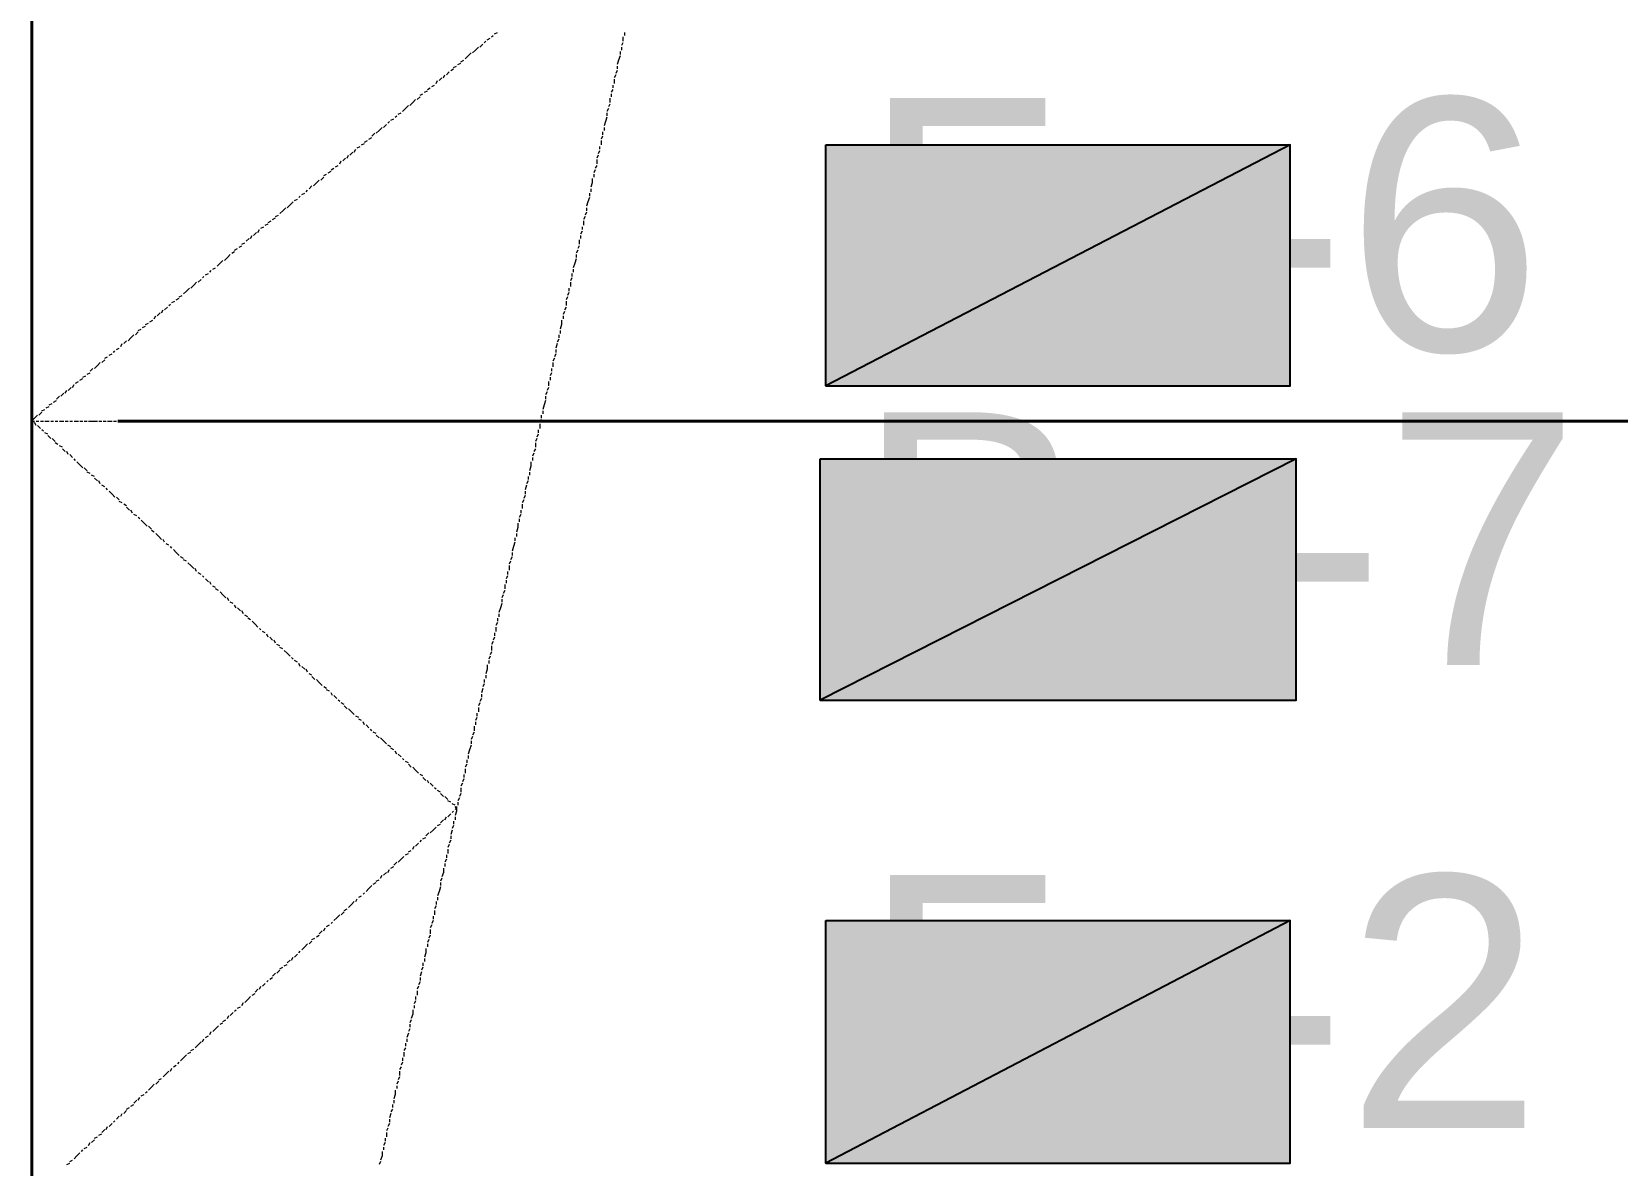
# Model space of a CAD drawing. Extents: x 0 to 604, y 0 to 420.
# Drawn here: x 79.82 to 102.81, y 320.69 to 337.11 of the extents above; entities that cross this region are included whole.
import ezdxf

# ---------------------------------------------------------------- set-up
doc = ezdxf.new("R2010")
doc.units = 0
doc.styles.add('TEYPDFCAD_TEXT', font='arial.ttf')

msp = doc.modelspace()

# ---------------------------------------------------------------- hatches: boundary and pattern name
at = {"true_color": 0xffffff}
h = msp.add_hatch(color=0, dxfattribs=at)
h.paths.add_polyline_path([(91.334, 335.471), (98.065, 335.471), (91.334, 331.978)])
h.paths.add_polyline_path([(98.065, 335.471), (91.334, 331.978), (98.065, 331.978)])
h = msp.add_hatch(color=0, dxfattribs=at)
h.paths.add_polyline_path([(91.249, 330.92), (98.15, 330.92), (91.249, 327.427)])
h.paths.add_polyline_path([(98.15, 330.92), (91.249, 327.427), (98.15, 327.427)])
h = msp.add_hatch(color=0, dxfattribs=at)
h.paths.add_polyline_path([(91.334, 324.231), (98.065, 324.231), (91.334, 320.717)])
h.paths.add_polyline_path([(98.065, 324.231), (91.334, 320.717), (98.065, 320.717)])

# ---------------------------------------------------------------- linework, layer by layer
at = {"color": 7, "lineweight": 40}
for p, q in [((79.819, 397.743), (79.819, 310.219)), ((108.564, 331.47), (81.068, 331.47))]:
    msp.add_line(p, q, dxfattribs=at)
at = {"color": 7, "lineweight": 5}
for p, q in [((79.819, 337.122), (79.819, 337.079)), ((79.819, 337.058), (79.819, 336.995)), ((86.423, 336.995), (86.466, 337.016)), ((86.487, 337.037), (86.508, 337.058)), ((86.529, 337.079), (86.572, 337.1)), ((88.392, 337.037), (88.392, 336.973)), ((88.413, 337.1), (88.413, 337.058)), ((79.819, 336.973), (79.819, 336.931)), ((79.819, 336.91), (79.819, 336.867)), ((79.819, 336.846), (79.819, 336.804)), ((79.819, 336.783), (79.819, 336.719)), ((86.148, 336.762), (86.191, 336.804)), ((86.212, 336.804), (86.254, 336.846)), ((86.254, 336.846), (86.296, 336.889)), ((86.318, 336.889), (86.36, 336.931)), ((86.381, 336.952), (86.402, 336.973)), ((88.35, 336.825), (88.35, 336.783)), ((88.392, 336.952), (88.371, 336.91)), ((88.371, 336.889), (88.371, 336.846)), ((79.819, 336.698), (79.819, 336.656)), ((79.819, 336.635), (79.819, 336.592)), ((79.819, 336.571), (79.819, 336.508)), ((85.894, 336.55), (85.937, 336.571)), ((85.937, 336.592), (85.979, 336.613)), ((86, 336.635), (86.042, 336.656)), ((86.042, 336.677), (86.085, 336.698)), ((86.106, 336.719), (86.148, 336.762)), ((88.328, 336.698), (88.307, 336.635)), ((88.307, 336.613), (88.307, 336.571)), ((88.35, 336.762), (88.328, 336.698)), ((79.819, 336.486), (79.819, 336.444)), ((79.819, 336.423), (79.819, 336.381)), ((79.819, 336.36), (79.819, 336.296)), ((85.619, 336.317), (85.661, 336.338)), ((85.683, 336.36), (85.704, 336.402)), ((85.725, 336.402), (85.767, 336.444)), ((85.788, 336.444), (85.81, 336.486)), ((85.831, 336.486), (85.873, 336.529)), ((88.244, 336.338), (88.244, 336.296)), ((88.286, 336.486), (88.265, 336.444)), ((88.265, 336.423), (88.265, 336.36)), ((88.307, 336.55), (88.286, 336.508)), ((79.819, 336.275), (79.819, 336.233)), ((79.819, 336.211), (79.819, 336.169)), ((79.819, 336.148), (79.819, 336.084)), ((85.344, 336.084), (85.386, 336.127)), ((85.407, 336.127), (85.45, 336.169)), ((85.45, 336.19), (85.492, 336.211)), ((85.513, 336.233), (85.556, 336.254)), ((85.556, 336.275), (85.598, 336.296)), ((88.201, 336.148), (88.201, 336.084)), ((88.244, 336.275), (88.223, 336.233)), ((88.223, 336.211), (88.223, 336.169)), ((79.819, 336.063), (79.819, 336.021)), ((79.819, 336), (79.819, 335.957)), ((79.819, 335.936), (79.819, 335.894)), ((79.819, 335.873), (79.819, 335.809)), ((85.09, 335.873), (85.111, 335.894)), ((85.132, 335.915), (85.175, 335.936)), ((85.196, 335.957), (85.238, 336)), ((85.238, 336), (85.28, 336.042)), ((85.302, 336.042), (85.344, 336.084)), ((88.159, 335.873), (88.138, 335.809)), ((88.18, 336), (88.159, 335.957)), ((88.159, 335.936), (88.159, 335.894)), ((88.201, 336.063), (88.18, 336.021)), ((79.819, 335.788), (79.819, 335.746)), ((79.819, 335.724), (79.819, 335.682)), ((79.819, 335.661), (79.819, 335.598)), ((84.751, 335.598), (84.794, 335.64)), ((84.815, 335.64), (84.857, 335.682)), ((84.857, 335.682), (84.899, 335.724)), ((84.921, 335.724), (84.963, 335.767)), ((84.984, 335.788), (85.005, 335.809)), ((85.026, 335.83), (85.069, 335.851)), ((88.096, 335.661), (88.096, 335.619)), ((88.138, 335.809), (88.117, 335.746)), ((88.117, 335.724), (88.117, 335.682)), ((79.819, 335.576), (79.819, 335.534)), ((79.819, 335.513), (79.819, 335.471)), ((79.819, 335.449), (79.819, 335.386)), ((84.497, 335.365), (84.518, 335.407)), ((84.54, 335.428), (84.582, 335.449)), ((84.603, 335.471), (84.645, 335.492)), ((84.645, 335.513), (84.688, 335.534)), ((84.709, 335.555), (84.751, 335.576)), ((88.053, 335.449), (88.053, 335.407)), ((88.096, 335.598), (88.074, 335.555)), ((88.074, 335.534), (88.074, 335.471)), ((79.819, 335.365), (79.819, 335.322)), ((79.819, 335.301), (79.819, 335.259)), ((79.819, 335.238), (79.819, 335.174)), ((84.222, 335.153), (84.264, 335.174)), ((84.286, 335.195), (84.307, 335.238)), ((84.328, 335.238), (84.37, 335.28)), ((84.391, 335.28), (84.413, 335.322)), ((84.434, 335.322), (84.476, 335.365)), ((88.011, 335.174), (87.99, 335.132)), ((88.032, 335.322), (88.011, 335.28)), ((88.011, 335.259), (88.011, 335.195)), ((88.053, 335.386), (88.032, 335.343)), ((79.819, 335.153), (79.819, 335.111)), ((79.819, 335.089), (79.819, 335.047)), ((79.819, 335.026), (79.819, 334.984)), ((79.819, 334.962), (79.819, 334.899)), ((83.947, 334.92), (83.989, 334.962)), ((84.01, 334.962), (84.053, 335.005)), ((84.053, 335.026), (84.095, 335.047)), ((84.116, 335.068), (84.159, 335.089)), ((84.159, 335.111), (84.201, 335.132)), ((87.947, 334.984), (87.947, 334.92)), ((87.99, 335.111), (87.969, 335.068)), ((87.969, 335.047), (87.969, 335.005)), ((79.819, 334.878), (79.819, 334.836)), ((79.819, 334.814), (79.819, 334.772)), ((79.819, 334.751), (79.819, 334.687)), ((83.693, 334.709), (83.714, 334.73)), ((83.735, 334.751), (83.778, 334.772)), ((83.799, 334.793), (83.82, 334.814)), ((83.841, 334.836), (83.883, 334.878)), ((83.905, 334.878), (83.947, 334.92)), ((87.905, 334.772), (87.905, 334.73)), ((87.947, 334.92), (87.926, 334.857)), ((87.926, 334.836), (87.926, 334.793)), ((79.819, 334.666), (79.819, 334.624)), ((79.819, 334.603), (79.819, 334.56)), ((79.819, 334.539), (79.819, 334.476)), ((83.418, 334.476), (83.46, 334.518)), ((83.46, 334.518), (83.502, 334.56)), ((83.524, 334.56), (83.566, 334.603)), ((83.566, 334.603), (83.608, 334.645)), ((83.629, 334.666), (83.672, 334.687)), ((87.863, 334.497), (87.842, 334.454)), ((87.884, 334.645), (87.863, 334.581)), ((87.863, 334.56), (87.863, 334.518)), ((87.905, 334.709), (87.884, 334.645)), ((79.819, 334.454), (79.819, 334.412)), ((79.819, 334.391), (79.819, 334.349)), ((79.819, 334.327), (79.819, 334.264)), ((83.143, 334.264), (83.185, 334.285)), ((83.206, 334.306), (83.248, 334.327)), ((83.248, 334.349), (83.291, 334.37)), ((83.312, 334.391), (83.354, 334.412)), ((83.354, 334.433), (83.397, 334.454)), ((87.799, 334.285), (87.799, 334.243)), ((87.842, 334.433), (87.82, 334.391)), ((87.82, 334.37), (87.82, 334.306)), ((79.819, 334.243), (79.819, 334.2)), ((79.819, 334.179), (79.819, 334.137)), ((79.819, 334.116), (79.819, 334.074)), ((79.819, 334.052), (79.819, 333.989)), ((82.867, 334.031), (82.91, 334.052)), ((82.931, 334.074), (82.973, 334.116)), ((82.994, 334.116), (83.016, 334.158)), ((83.037, 334.158), (83.079, 334.2)), ((83.1, 334.2), (83.121, 334.243)), ((87.757, 334.095), (87.757, 334.031)), ((87.799, 334.222), (87.778, 334.179)), ((87.778, 334.158), (87.778, 334.116)), ((79.819, 333.968), (79.819, 333.925)), ((79.819, 333.904), (79.819, 333.862)), ((79.819, 333.841), (79.819, 333.777)), ((82.55, 333.756), (82.592, 333.798)), ((82.613, 333.798), (82.656, 333.841)), ((82.656, 333.841), (82.698, 333.883)), ((82.719, 333.904), (82.762, 333.925)), ((82.762, 333.947), (82.804, 333.968)), ((82.825, 333.989), (82.867, 334.01)), ((87.715, 333.819), (87.693, 333.756)), ((87.736, 333.947), (87.715, 333.904)), ((87.715, 333.883), (87.715, 333.841)), ((87.757, 334.01), (87.736, 333.968)), ((79.819, 333.756), (79.819, 333.714)), ((79.819, 333.692), (79.819, 333.65)), ((79.819, 333.629), (79.819, 333.565)), ((82.296, 333.544), (82.317, 333.565)), ((82.338, 333.587), (82.381, 333.608)), ((82.402, 333.629), (82.423, 333.65)), ((82.444, 333.671), (82.486, 333.692)), ((82.508, 333.714), (82.55, 333.756)), ((87.651, 333.608), (87.651, 333.565)), ((87.693, 333.756), (87.672, 333.692)), ((87.672, 333.671), (87.672, 333.629)), ((79.819, 333.544), (79.819, 333.502)), ((79.819, 333.481), (79.819, 333.438)), ((79.819, 333.417), (79.819, 333.354)), ((82.021, 333.312), (82.063, 333.354)), ((82.063, 333.354), (82.105, 333.396)), ((82.127, 333.396), (82.169, 333.438)), ((82.169, 333.438), (82.211, 333.481)), ((82.232, 333.481), (82.275, 333.523)), ((87.609, 333.396), (87.609, 333.354)), ((87.651, 333.544), (87.63, 333.502)), ((87.63, 333.481), (87.63, 333.417)), ((79.819, 333.333), (79.819, 333.29)), ((79.819, 333.269), (79.819, 333.227)), ((79.819, 333.206), (79.819, 333.163)), ((79.819, 333.142), (79.819, 333.079)), ((81.746, 333.079), (81.788, 333.121)), ((81.809, 333.142), (81.83, 333.163)), ((81.851, 333.185), (81.894, 333.206)), ((81.915, 333.227), (81.957, 333.248)), ((81.957, 333.269), (82, 333.29)), ((87.566, 333.121), (87.545, 333.079)), ((87.588, 333.269), (87.566, 333.227)), ((87.566, 333.206), (87.566, 333.142)), ((87.609, 333.333), (87.588, 333.29)), ((79.819, 333.057), (79.819, 333.015)), ((79.819, 332.994), (79.819, 332.952)), ((79.819, 332.93), (79.819, 332.867)), ((81.47, 332.867), (81.513, 332.888)), ((81.534, 332.909), (81.576, 332.93)), ((81.597, 332.952), (81.619, 332.994)), ((81.64, 332.994), (81.682, 333.036)), ((81.703, 333.036), (81.724, 333.079)), ((87.503, 332.93), (87.503, 332.867)), ((87.545, 333.057), (87.524, 333.015)), ((87.524, 332.994), (87.524, 332.952)), ((79.819, 332.846), (79.819, 332.803)), ((79.819, 332.782), (79.819, 332.74)), ((79.819, 332.719), (79.819, 332.655)), ((81.216, 332.634), (81.259, 332.676)), ((81.259, 332.676), (81.301, 332.719)), ((81.322, 332.719), (81.365, 332.761)), ((81.365, 332.782), (81.407, 332.803)), ((81.428, 332.825), (81.47, 332.846)), ((87.461, 332.655), (87.439, 332.613)), ((87.461, 332.719), (87.461, 332.676)), ((87.503, 332.867), (87.482, 332.803)), ((87.482, 332.782), (87.482, 332.74)), ((79.819, 332.634), (79.819, 332.592)), ((79.819, 332.571), (79.819, 332.528)), ((79.819, 332.507), (79.819, 332.444)), ((79.819, 332.423), (79.819, 332.38)), ((80.941, 332.423), (80.984, 332.444)), ((81.005, 332.465), (81.026, 332.486)), ((81.047, 332.507), (81.089, 332.528)), ((81.111, 332.55), (81.132, 332.592)), ((81.153, 332.592), (81.195, 332.634)), ((87.418, 332.444), (87.397, 332.401)), ((87.439, 332.592), (87.418, 332.528)), ((87.418, 332.507), (87.418, 332.465)), ((79.819, 332.359), (79.819, 332.317)), ((79.819, 332.295), (79.819, 332.253)), ((79.819, 332.232), (79.819, 332.168)), ((80.666, 332.19), (80.708, 332.232)), ((80.73, 332.232), (80.772, 332.274)), ((80.772, 332.274), (80.814, 332.317)), ((80.835, 332.317), (80.878, 332.359)), ((80.878, 332.38), (80.92, 332.401)), ((87.355, 332.232), (87.355, 332.19)), ((87.397, 332.38), (87.376, 332.338)), ((87.376, 332.317), (87.376, 332.253)), ((79.819, 332.147), (79.819, 332.105)), ((79.819, 332.084), (79.819, 332.041)), ((79.819, 332.02), (79.819, 331.957)), ((80.349, 331.914), (80.391, 331.957)), ((80.412, 331.957), (80.433, 331.999)), ((80.454, 332.02), (80.497, 332.041)), ((80.518, 332.063), (80.56, 332.084)), ((80.56, 332.105), (80.603, 332.126)), ((80.624, 332.147), (80.666, 332.168)), ((87.312, 331.957), (87.291, 331.914)), ((87.312, 332.041), (87.312, 331.978)), ((87.355, 332.168), (87.334, 332.126)), ((87.334, 332.105), (87.334, 332.063)), ((79.819, 331.936), (79.819, 331.893)), ((79.819, 331.872), (79.819, 331.83)), ((79.819, 331.809), (79.819, 331.745)), ((79.819, 331.724), (79.819, 331.682)), ((80.073, 331.703), (80.116, 331.724)), ((80.137, 331.745), (80.179, 331.766)), ((80.179, 331.788), (80.222, 331.83)), ((80.243, 331.83), (80.285, 331.872)), ((80.306, 331.872), (80.327, 331.914)), ((87.27, 331.766), (87.249, 331.703)), ((87.291, 331.893), (87.27, 331.851)), ((87.27, 331.83), (87.27, 331.788)), ((79.819, 331.661), (79.819, 331.618)), ((79.819, 331.597), (79.819, 331.533)), ((79.819, 331.47), (79.862, 331.512)), ((79.819, 331.512), (79.819, 331.47)), ((79.862, 331.512), (79.904, 331.555)), ((79.925, 331.555), (79.968, 331.597)), ((79.968, 331.618), (80.01, 331.639)), ((80.031, 331.661), (80.073, 331.682)), ((87.207, 331.555), (87.207, 331.512)), ((87.249, 331.703), (87.228, 331.639)), ((87.228, 331.618), (87.228, 331.576)), ((79.819, 331.47), (79.862, 331.47)), ((79.841, 331.449), (79.819, 331.47)), ((79.819, 331.449), (79.819, 331.406)), ((79.819, 331.385), (79.819, 331.343)), ((79.819, 331.322), (79.819, 331.258)), ((79.883, 331.406), (79.862, 331.449)), ((79.883, 331.47), (79.925, 331.47)), ((79.947, 331.364), (79.904, 331.406)), ((79.947, 331.47), (79.989, 331.47)), ((79.989, 331.322), (79.968, 331.343)), ((80.01, 331.47), (80.073, 331.47)), ((80.052, 331.279), (80.01, 331.301)), ((80.095, 331.47), (80.137, 331.47)), ((80.158, 331.47), (80.2, 331.47)), ((80.222, 331.47), (80.285, 331.47)), ((80.306, 331.47), (80.349, 331.47)), ((80.37, 331.47), (80.412, 331.47)), ((80.433, 331.47), (80.497, 331.47)), ((80.518, 331.47), (80.56, 331.47)), ((80.581, 331.47), (80.624, 331.47)), ((80.645, 331.47), (80.708, 331.47)), ((80.708, 331.47), (80.772, 331.47)), ((80.793, 331.47), (80.835, 331.47)), ((80.857, 331.47), (80.899, 331.47)), ((80.92, 331.47), (80.984, 331.47)), ((81.005, 331.47), (81.047, 331.47)), ((81.068, 331.47), (81.111, 331.47)), ((81.132, 331.47), (81.195, 331.47)), ((81.216, 331.47), (81.259, 331.47)), ((81.28, 331.47), (81.322, 331.47)), ((81.343, 331.47), (81.407, 331.47)), ((81.428, 331.47), (81.47, 331.47)), ((81.492, 331.47), (81.534, 331.47)), ((81.555, 331.47), (81.619, 331.47)), ((81.619, 331.47), (81.682, 331.47)), ((81.703, 331.47), (81.746, 331.47)), ((81.767, 331.47), (81.809, 331.47)), ((81.83, 331.47), (81.894, 331.47)), ((81.915, 331.47), (81.957, 331.47)), ((81.978, 331.47), (82.021, 331.47)), ((82.042, 331.47), (82.105, 331.47)), ((82.127, 331.47), (82.169, 331.47)), ((82.19, 331.47), (82.232, 331.47)), ((82.254, 331.47), (82.317, 331.47)), ((82.338, 331.47), (82.381, 331.47)), ((82.402, 331.47), (82.444, 331.47)), ((82.465, 331.47), (82.529, 331.47)), ((82.529, 331.47), (82.592, 331.47)), ((82.613, 331.47), (82.656, 331.47)), ((82.677, 331.47), (82.719, 331.47)), ((82.74, 331.47), (82.804, 331.47)), ((82.825, 331.47), (82.867, 331.47)), ((82.889, 331.47), (82.931, 331.47)), ((82.952, 331.47), (83.016, 331.47)), ((83.037, 331.47), (83.079, 331.47)), ((83.1, 331.47), (83.143, 331.47)), ((83.164, 331.47), (83.227, 331.47)), ((83.248, 331.47), (83.291, 331.47)), ((83.312, 331.47), (83.354, 331.47)), ((83.375, 331.47), (83.439, 331.47)), ((83.439, 331.47), (83.502, 331.47)), ((83.524, 331.47), (83.566, 331.47)), ((83.587, 331.47), (83.629, 331.47)), ((83.651, 331.47), (83.714, 331.47)), ((83.735, 331.47), (83.778, 331.47)), ((83.799, 331.47), (83.841, 331.47)), ((83.862, 331.47), (83.926, 331.47)), ((83.947, 331.47), (83.989, 331.47)), ((84.01, 331.47), (84.053, 331.47)), ((84.074, 331.47), (84.137, 331.47)), ((84.159, 331.47), (84.201, 331.47)), ((84.222, 331.47), (84.264, 331.47)), ((84.286, 331.47), (84.349, 331.47)), ((84.349, 331.47), (84.413, 331.47)), ((84.434, 331.47), (84.476, 331.47)), ((84.497, 331.47), (84.54, 331.47)), ((84.561, 331.47), (84.624, 331.47)), ((84.645, 331.47), (84.688, 331.47)), ((84.709, 331.47), (84.751, 331.47)), ((84.772, 331.47), (84.836, 331.47)), ((84.857, 331.47), (84.899, 331.47)), ((84.921, 331.47), (84.963, 331.47)), ((84.984, 331.47), (85.048, 331.47)), ((85.069, 331.47), (85.111, 331.47)), ((85.132, 331.47), (85.175, 331.47)), ((85.196, 331.47), (85.259, 331.47)), ((85.259, 331.47), (85.323, 331.47)), ((85.344, 331.47), (85.386, 331.47)), ((85.407, 331.47), (85.45, 331.47)), ((85.471, 331.47), (85.534, 331.47)), ((85.556, 331.47), (85.598, 331.47)), ((85.619, 331.47), (85.661, 331.47)), ((85.683, 331.47), (85.746, 331.47)), ((85.767, 331.47), (85.81, 331.47)), ((85.831, 331.47), (85.873, 331.47)), ((85.894, 331.47), (85.958, 331.47)), ((85.979, 331.47), (86.021, 331.47)), ((86.042, 331.47), (86.085, 331.47)), ((86.106, 331.47), (86.169, 331.47)), ((86.169, 331.47), (86.233, 331.47)), ((86.254, 331.47), (86.296, 331.47)), ((86.318, 331.47), (86.36, 331.47)), ((86.381, 331.47), (86.445, 331.47)), ((86.466, 331.47), (86.508, 331.47)), ((86.529, 331.47), (86.572, 331.47)), ((86.593, 331.47), (86.656, 331.47)), ((86.677, 331.47), (86.72, 331.47)), ((86.741, 331.47), (86.783, 331.47)), ((86.804, 331.47), (86.868, 331.47)), ((86.889, 331.47), (86.931, 331.47)), ((86.953, 331.47), (86.995, 331.47)), ((87.016, 331.47), (87.058, 331.47)), ((87.08, 331.47), (87.143, 331.47)), ((87.164, 331.279), (87.143, 331.237)), ((87.164, 331.47), (87.207, 331.47)), ((87.164, 331.343), (87.164, 331.301)), ((87.207, 331.491), (87.185, 331.449)), ((87.185, 331.428), (87.185, 331.364)), ((79.819, 331.237), (79.819, 331.195)), ((79.819, 331.174), (79.819, 331.131)), ((79.819, 331.11), (79.819, 331.047)), ((80.095, 331.216), (80.052, 331.258)), ((80.158, 331.174), (80.116, 331.216)), ((80.2, 331.131), (80.158, 331.152)), ((80.264, 331.089), (80.222, 331.11)), ((80.306, 331.026), (80.264, 331.068)), ((87.122, 331.068), (87.101, 331.026)), ((87.143, 331.216), (87.122, 331.174)), ((87.122, 331.152), (87.122, 331.089)), ((79.819, 331.026), (79.819, 330.983)), ((79.819, 330.962), (79.819, 330.92)), ((79.819, 330.899), (79.819, 330.835)), ((79.819, 330.814), (79.819, 330.771)), ((80.349, 330.983), (80.327, 331.026)), ((80.412, 330.941), (80.37, 330.983)), ((80.454, 330.899), (80.433, 330.92)), ((80.518, 330.835), (80.476, 330.877)), ((80.56, 330.793), (80.518, 330.835)), ((87.058, 330.814), (87.037, 330.75)), ((87.058, 330.877), (87.058, 330.814)), ((87.101, 331.004), (87.08, 330.962)), ((87.08, 330.941), (87.08, 330.899)), ((79.819, 330.75), (79.819, 330.708)), ((79.819, 330.687), (79.819, 330.623)), ((79.819, 330.602), (79.819, 330.56)), ((80.624, 330.75), (80.581, 330.793)), ((80.666, 330.708), (80.624, 330.729)), ((80.73, 330.666), (80.687, 330.687)), ((80.772, 330.602), (80.73, 330.644)), ((80.814, 330.56), (80.793, 330.602)), ((87.016, 330.602), (86.995, 330.56)), ((87.016, 330.666), (87.016, 330.623)), ((87.037, 330.729), (87.037, 330.687)), ((79.819, 330.539), (79.819, 330.496)), ((79.819, 330.475), (79.819, 330.433)), ((79.819, 330.412), (79.819, 330.348)), ((80.878, 330.517), (80.835, 330.539)), ((80.92, 330.475), (80.899, 330.496)), ((80.984, 330.412), (80.941, 330.454)), ((81.026, 330.369), (80.984, 330.412)), ((81.089, 330.327), (81.047, 330.369)), ((86.974, 330.39), (86.953, 330.348)), ((86.995, 330.539), (86.974, 330.475)), ((86.974, 330.454), (86.974, 330.412)), ((79.819, 330.327), (79.819, 330.285)), ((79.819, 330.264), (79.819, 330.221)), ((79.819, 330.2), (79.819, 330.137)), ((79.819, 330.115), (79.819, 330.073)), ((81.132, 330.285), (81.089, 330.306)), ((81.195, 330.242), (81.153, 330.264)), ((81.238, 330.179), (81.195, 330.221)), ((81.28, 330.137), (81.259, 330.179)), ((81.343, 330.094), (81.301, 330.115)), ((86.91, 330.115), (86.889, 330.073)), ((86.91, 330.179), (86.91, 330.137)), ((86.953, 330.327), (86.931, 330.285)), ((86.931, 330.264), (86.931, 330.2)), ((79.819, 330.052), (79.819, 330.009)), ((79.819, 329.988), (79.819, 329.925)), ((79.819, 329.904), (79.819, 329.861)), ((81.386, 330.052), (81.365, 330.073)), ((81.449, 329.988), (81.407, 330.031)), ((81.492, 329.946), (81.449, 329.988)), ((81.555, 329.904), (81.513, 329.946)), ((86.868, 329.925), (86.847, 329.861)), ((86.868, 329.988), (86.868, 329.925)), ((86.889, 330.052), (86.889, 330.009)), ((79.819, 329.84), (79.819, 329.798)), ((79.819, 329.777), (79.819, 329.713)), ((79.819, 329.692), (79.819, 329.65)), ((81.597, 329.861), (81.555, 329.882)), ((81.661, 329.798), (81.619, 329.84)), ((81.703, 329.755), (81.661, 329.798)), ((81.746, 329.713), (81.724, 329.755)), ((81.809, 329.671), (81.767, 329.692)), ((86.826, 329.713), (86.804, 329.65)), ((86.826, 329.777), (86.826, 329.734)), ((86.847, 329.84), (86.847, 329.798)), ((79.819, 329.628), (79.819, 329.586)), ((79.819, 329.565), (79.819, 329.523)), ((79.819, 329.502), (79.819, 329.438)), ((81.851, 329.628), (81.83, 329.65)), ((81.915, 329.565), (81.873, 329.607)), ((81.957, 329.523), (81.915, 329.565)), ((82.021, 329.48), (81.978, 329.502)), ((82.063, 329.438), (82.021, 329.459)), ((86.762, 329.438), (86.741, 329.396)), ((86.783, 329.502), (86.762, 329.459)), ((86.804, 329.65), (86.783, 329.586)), ((86.783, 329.565), (86.783, 329.523)), ((79.819, 329.417), (79.819, 329.375)), ((79.819, 329.353), (79.819, 329.311)), ((79.819, 329.29), (79.819, 329.226)), ((79.819, 329.205), (79.819, 329.163)), ((82.127, 329.375), (82.084, 329.417)), ((82.169, 329.332), (82.127, 329.375)), ((82.211, 329.29), (82.19, 329.332)), ((82.275, 329.247), (82.232, 329.269)), ((82.317, 329.205), (82.296, 329.226)), ((86.72, 329.226), (86.699, 329.184)), ((86.72, 329.29), (86.72, 329.247)), ((86.741, 329.375), (86.741, 329.311)), ((79.819, 329.142), (79.819, 329.099)), ((79.819, 329.078), (79.819, 329.015)), ((79.819, 328.993), (79.819, 328.951)), ((82.381, 329.142), (82.338, 329.184)), ((82.423, 329.099), (82.402, 329.142)), ((82.486, 329.057), (82.444, 329.078)), ((82.529, 329.015), (82.486, 329.036)), ((82.592, 328.951), (82.55, 328.993)), ((86.677, 329.015), (86.656, 328.972)), ((86.677, 329.099), (86.677, 329.036)), ((86.699, 329.163), (86.699, 329.12)), ((79.819, 328.93), (79.819, 328.888)), ((79.819, 328.866), (79.819, 328.803)), ((79.819, 328.782), (79.819, 328.74)), ((82.635, 328.909), (82.592, 328.951)), ((82.677, 328.866), (82.656, 328.909)), ((82.74, 328.824), (82.698, 328.845)), ((82.783, 328.761), (82.762, 328.803)), ((82.846, 328.718), (82.804, 328.761)), ((86.614, 328.761), (86.593, 328.697)), ((86.635, 328.824), (86.614, 328.761)), ((86.656, 328.951), (86.635, 328.909)), ((86.635, 328.888), (86.635, 328.845)), ((79.819, 328.718), (79.819, 328.676)), ((79.819, 328.655), (79.819, 328.613)), ((79.819, 328.591), (79.819, 328.528)), ((79.819, 328.507), (79.819, 328.464)), ((82.889, 328.676), (82.867, 328.718)), ((82.952, 328.634), (82.91, 328.655)), ((82.994, 328.591), (82.952, 328.613)), ((83.058, 328.528), (83.016, 328.57)), ((83.1, 328.485), (83.058, 328.528)), ((86.572, 328.549), (86.55, 328.507)), ((86.572, 328.613), (86.572, 328.57)), ((86.593, 328.676), (86.593, 328.634)), ((79.819, 328.443), (79.819, 328.401)), ((79.819, 328.38), (79.819, 328.316)), ((79.819, 328.295), (79.819, 328.253)), ((83.143, 328.443), (83.121, 328.464)), ((83.206, 328.401), (83.164, 328.422)), ((83.248, 328.337), (83.227, 328.38)), ((83.312, 328.295), (83.27, 328.337)), ((83.354, 328.253), (83.333, 328.295)), ((86.529, 328.337), (86.508, 328.295)), ((86.529, 328.401), (86.529, 328.358)), ((86.55, 328.485), (86.55, 328.422)), ((79.819, 328.231), (79.819, 328.189)), ((79.819, 328.168), (79.819, 328.104)), ((79.819, 328.083), (79.819, 328.041)), ((83.418, 328.21), (83.375, 328.231)), ((83.46, 328.168), (83.418, 328.189)), ((83.524, 328.104), (83.481, 328.147)), ((83.566, 328.062), (83.524, 328.104)), ((86.466, 328.062), (86.445, 328.02)), ((86.487, 328.126), (86.466, 328.083)), ((86.508, 328.274), (86.487, 328.231)), ((86.487, 328.21), (86.487, 328.147)), ((79.819, 328.02), (79.819, 327.978)), ((79.819, 327.956), (79.819, 327.893)), ((79.819, 327.872), (79.819, 327.829)), ((83.608, 328.02), (83.587, 328.041)), ((83.672, 327.978), (83.629, 327.999)), ((83.714, 327.914), (83.693, 327.956)), ((83.778, 327.872), (83.735, 327.914)), ((83.82, 327.829), (83.799, 327.872)), ((86.423, 327.872), (86.402, 327.808)), ((86.423, 327.935), (86.423, 327.872)), ((86.445, 327.999), (86.445, 327.956)), ((79.819, 327.808), (79.819, 327.766)), ((79.819, 327.745), (79.819, 327.702)), ((79.819, 327.681), (79.819, 327.618)), ((79.819, 327.596), (79.819, 327.554)), ((83.883, 327.787), (83.841, 327.808)), ((83.926, 327.724), (83.883, 327.766)), ((83.989, 327.681), (83.947, 327.724)), ((84.032, 327.639), (83.989, 327.681)), ((84.095, 327.596), (84.053, 327.618)), ((86.36, 327.596), (86.339, 327.533)), ((86.381, 327.66), (86.36, 327.618)), ((86.381, 327.724), (86.381, 327.681)), ((86.402, 327.787), (86.402, 327.745)), ((79.819, 327.533), (79.819, 327.491)), ((79.819, 327.469), (79.819, 327.406)), ((79.819, 327.385), (79.819, 327.342)), ((84.137, 327.554), (84.095, 327.575)), ((84.18, 327.491), (84.159, 327.533)), ((84.243, 327.448), (84.201, 327.491)), ((84.286, 327.406), (84.264, 327.427)), ((84.349, 327.364), (84.307, 327.385)), ((86.318, 327.385), (86.296, 327.342)), ((86.339, 327.448), (86.318, 327.406)), ((86.339, 327.512), (86.339, 327.469)), ((79.819, 327.321), (79.819, 327.279)), ((79.819, 327.258), (79.819, 327.194)), ((79.819, 327.173), (79.819, 327.131)), ((84.391, 327.3), (84.349, 327.342)), ((84.455, 327.258), (84.413, 327.3)), ((84.497, 327.216), (84.455, 327.258)), ((84.561, 327.173), (84.518, 327.194)), ((84.603, 327.131), (84.561, 327.152)), ((86.275, 327.173), (86.254, 327.131)), ((86.275, 327.237), (86.275, 327.194)), ((86.296, 327.321), (86.296, 327.258)), ((79.819, 327.11), (79.819, 327.067)), ((79.819, 327.046), (79.819, 326.983)), ((79.819, 326.961), (79.819, 326.919)), ((79.819, 326.898), (79.819, 326.856)), ((84.645, 327.067), (84.624, 327.11)), ((84.709, 327.025), (84.667, 327.067)), ((84.751, 326.983), (84.73, 327.004)), ((84.815, 326.94), (84.772, 326.961)), ((84.857, 326.877), (84.815, 326.919)), ((86.212, 326.898), (86.191, 326.856)), ((86.233, 326.961), (86.212, 326.919)), ((86.233, 327.046), (86.233, 326.983)), ((86.254, 327.11), (86.254, 327.067)), ((79.819, 326.834), (79.819, 326.792)), ((79.819, 326.771), (79.819, 326.707)), ((79.819, 326.686), (79.819, 326.644)), ((84.921, 326.834), (84.878, 326.877)), ((84.963, 326.792), (84.921, 326.834)), ((85.026, 326.75), (84.984, 326.771)), ((85.069, 326.707), (85.026, 326.729)), ((85.111, 326.644), (85.09, 326.686)), ((86.169, 326.707), (86.148, 326.644)), ((86.191, 326.771), (86.169, 326.707)), ((86.191, 326.834), (86.191, 326.792)), ((79.819, 326.623), (79.819, 326.58)), ((79.819, 326.559), (79.819, 326.496)), ((79.819, 326.475), (79.819, 326.432)), ((85.175, 326.602), (85.132, 326.644)), ((85.217, 326.559), (85.196, 326.58)), ((85.28, 326.517), (85.238, 326.538)), ((85.323, 326.454), (85.28, 326.496)), ((85.386, 326.411), (85.344, 326.454)), ((86.127, 326.496), (86.106, 326.454)), ((86.127, 326.559), (86.127, 326.517)), ((86.148, 326.623), (86.148, 326.58)), ((79.819, 326.411), (79.819, 326.369)), ((79.819, 326.348), (79.819, 326.284)), ((79.819, 326.263), (79.819, 326.221)), ((85.429, 326.369), (85.386, 326.411)), ((85.492, 326.327), (85.45, 326.348)), ((85.534, 326.263), (85.492, 326.305)), ((85.577, 326.221), (85.556, 326.263)), ((85.64, 326.178), (85.598, 326.221)), ((86.064, 326.221), (86.042, 326.178)), ((86.085, 326.284), (86.064, 326.242)), ((86.085, 326.348), (86.085, 326.305)), ((86.106, 326.432), (86.106, 326.369)), ((79.819, 326.199), (79.819, 326.157)), ((79.819, 326.136), (79.819, 326.072)), ((79.819, 326.051), (79.819, 326.009)), ((79.819, 325.988), (79.819, 325.945)), ((85.683, 326.136), (85.661, 326.157)), ((85.746, 326.094), (85.704, 326.115)), ((85.788, 326.03), (85.746, 326.072)), ((85.852, 325.988), (85.81, 326.03)), ((86.021, 326.009), (86, 325.967)), ((86.042, 326.072), (86.021, 326.03)), ((86.042, 326.157), (86.042, 326.094)), ((79.819, 325.924), (79.819, 325.882)), ((79.819, 325.861), (79.819, 325.797)), ((79.819, 325.776), (79.819, 325.734)), ((85.894, 325.945), (85.852, 325.967)), ((85.852, 325.734), (85.894, 325.776)), ((85.958, 325.903), (85.915, 325.924)), ((85.915, 325.797), (85.937, 325.818)), ((85.979, 325.861), (85.958, 325.882)), ((85.958, 325.84), (85.979, 325.861)), ((85.979, 325.818), (85.958, 325.755)), ((85.979, 325.882), (85.979, 325.818)), ((86, 325.945), (86, 325.903)), ((79.819, 325.713), (79.819, 325.67)), ((79.819, 325.649), (79.819, 325.586)), ((79.819, 325.565), (79.819, 325.522)), ((85.598, 325.501), (85.64, 325.543)), ((85.64, 325.543), (85.683, 325.586)), ((85.704, 325.607), (85.746, 325.628)), ((85.746, 325.649), (85.788, 325.692)), ((85.81, 325.692), (85.831, 325.734)), ((85.915, 325.543), (85.894, 325.48)), ((85.937, 325.607), (85.915, 325.565)), ((85.937, 325.67), (85.937, 325.628)), ((85.958, 325.734), (85.958, 325.692)), ((79.819, 325.501), (79.819, 325.459)), ((79.819, 325.437), (79.819, 325.374)), ((79.819, 325.353), (79.819, 325.31)), ((79.819, 325.289), (79.819, 325.247)), ((85.344, 325.268), (85.365, 325.31)), ((85.386, 325.31), (85.429, 325.353)), ((85.45, 325.374), (85.471, 325.395)), ((85.492, 325.416), (85.534, 325.437)), ((85.534, 325.459), (85.577, 325.501)), ((85.873, 325.332), (85.852, 325.289)), ((85.894, 325.395), (85.873, 325.353)), ((85.894, 325.459), (85.894, 325.416)), ((79.819, 325.226), (79.819, 325.162)), ((79.819, 325.141), (79.819, 325.099)), ((79.819, 325.078), (79.819, 325.035)), ((85.069, 325.035), (85.111, 325.078)), ((85.132, 325.078), (85.175, 325.12)), ((85.175, 325.12), (85.217, 325.162)), ((85.238, 325.183), (85.28, 325.205)), ((85.28, 325.226), (85.323, 325.247)), ((85.831, 325.12), (85.81, 325.078)), ((85.831, 325.183), (85.831, 325.141)), ((85.852, 325.268), (85.852, 325.205)), ((79.819, 325.014), (79.819, 324.972)), ((79.819, 324.951), (79.819, 324.887)), ((79.819, 324.866), (79.819, 324.824)), ((84.878, 324.845), (84.899, 324.887)), ((84.921, 324.887), (84.963, 324.93)), ((84.984, 324.93), (85.005, 324.972)), ((85.026, 324.993), (85.069, 325.014)), ((85.767, 324.845), (85.746, 324.803)), ((85.788, 324.93), (85.767, 324.866)), ((85.788, 324.993), (85.788, 324.93)), ((85.81, 325.057), (85.81, 325.014)), ((79.819, 324.803), (79.819, 324.76)), ((79.819, 324.739), (79.819, 324.675)), ((79.819, 324.654), (79.819, 324.612)), ((84.624, 324.612), (84.645, 324.633)), ((84.667, 324.654), (84.709, 324.697)), ((84.709, 324.697), (84.751, 324.739)), ((84.772, 324.76), (84.815, 324.781)), ((84.815, 324.803), (84.857, 324.824)), ((85.725, 324.654), (85.704, 324.591)), ((85.746, 324.718), (85.725, 324.654)), ((85.746, 324.781), (85.746, 324.739)), ((79.819, 324.591), (79.819, 324.548)), ((79.819, 324.527), (79.819, 324.464)), ((79.819, 324.443), (79.819, 324.4)), ((79.819, 324.379), (79.819, 324.337)), ((84.349, 324.379), (84.391, 324.4)), ((84.413, 324.421), (84.455, 324.464)), ((84.455, 324.464), (84.497, 324.506)), ((84.518, 324.506), (84.54, 324.548)), ((84.561, 324.57), (84.603, 324.591)), ((85.683, 324.443), (85.661, 324.4)), ((85.661, 324.379), (85.661, 324.316)), ((85.683, 324.506), (85.683, 324.464)), ((85.704, 324.57), (85.704, 324.527)), ((79.819, 324.316), (79.819, 324.252)), ((79.819, 324.231), (79.819, 324.189)), ((79.819, 324.168), (79.819, 324.125)), ((84.095, 324.146), (84.137, 324.168)), ((84.159, 324.189), (84.18, 324.21)), ((84.201, 324.231), (84.243, 324.273)), ((84.243, 324.273), (84.286, 324.316)), ((84.307, 324.316), (84.349, 324.358)), ((85.619, 324.168), (85.598, 324.125)), ((85.64, 324.231), (85.619, 324.189)), ((85.64, 324.295), (85.64, 324.252)), ((79.819, 324.104), (79.819, 324.062)), ((79.819, 324.041), (79.819, 323.977)), ((79.819, 323.956), (79.819, 323.913)), ((83.841, 323.892), (83.883, 323.935)), ((83.883, 323.956), (83.926, 323.977)), ((83.947, 323.998), (83.989, 324.019)), ((83.989, 324.041), (84.032, 324.083)), ((84.053, 324.083), (84.074, 324.125)), ((85.577, 323.956), (85.556, 323.913)), ((85.598, 324.019), (85.577, 323.977)), ((85.598, 324.104), (85.598, 324.041)), ((79.819, 323.892), (79.819, 323.85)), ((79.819, 323.829), (79.819, 323.765)), ((79.819, 323.744), (79.819, 323.702)), ((79.819, 323.681), (79.819, 323.638)), ((83.587, 323.659), (83.608, 323.702)), ((83.629, 323.702), (83.672, 323.744)), ((83.693, 323.765), (83.714, 323.786)), ((83.735, 323.808), (83.778, 323.85)), ((83.778, 323.85), (83.82, 323.892)), ((85.534, 323.765), (85.513, 323.702)), ((85.513, 323.681), (85.513, 323.638)), ((85.534, 323.829), (85.534, 323.765)), ((85.556, 323.892), (85.556, 323.85)), ((79.819, 323.617), (79.819, 323.554)), ((79.819, 323.533), (79.819, 323.49)), ((79.819, 323.469), (79.819, 323.427)), ((83.312, 323.427), (83.354, 323.469)), ((83.375, 323.469), (83.418, 323.511)), ((83.418, 323.533), (83.46, 323.554)), ((83.481, 323.575), (83.524, 323.596)), ((83.524, 323.617), (83.566, 323.659)), ((85.471, 323.49), (85.45, 323.427)), ((85.492, 323.554), (85.471, 323.511)), ((85.492, 323.617), (85.492, 323.575)), ((79.819, 323.406), (79.819, 323.342)), ((79.819, 323.321), (79.819, 323.279)), ((79.819, 323.257), (79.819, 323.215)), ((83.058, 323.194), (83.1, 323.236)), ((83.121, 323.236), (83.143, 323.279)), ((83.164, 323.279), (83.206, 323.321)), ((83.227, 323.342), (83.248, 323.363)), ((83.27, 323.384), (83.312, 323.406)), ((85.429, 323.279), (85.407, 323.236)), ((85.45, 323.342), (85.429, 323.3)), ((85.45, 323.406), (85.45, 323.363)), ((79.819, 323.194), (79.819, 323.151)), ((79.819, 323.13), (79.819, 323.067)), ((79.819, 323.046), (79.819, 323.003)), ((82.867, 323.003), (82.889, 323.046)), ((82.91, 323.046), (82.952, 323.088)), ((82.952, 323.088), (82.994, 323.13)), ((83.016, 323.151), (83.058, 323.173)), ((85.386, 323.067), (85.365, 323.024)), ((85.365, 323.003), (85.365, 322.961)), ((85.386, 323.13), (85.386, 323.088)), ((85.407, 323.215), (85.407, 323.151)), ((79.819, 322.982), (79.819, 322.94)), ((79.819, 322.919), (79.819, 322.855)), ((79.819, 322.834), (79.819, 322.792)), ((79.819, 322.771), (79.819, 322.728)), ((82.592, 322.771), (82.635, 322.792)), ((82.656, 322.813), (82.677, 322.855)), ((82.698, 322.855), (82.74, 322.897)), ((82.762, 322.919), (82.783, 322.94)), ((82.804, 322.961), (82.846, 322.982)), ((85.323, 322.792), (85.302, 322.749)), ((85.344, 322.876), (85.323, 322.813)), ((85.344, 322.94), (85.344, 322.876)), ((79.819, 322.707), (79.819, 322.644)), ((79.819, 322.622), (79.819, 322.58)), ((79.819, 322.559), (79.819, 322.517)), ((82.338, 322.538), (82.381, 322.559)), ((82.402, 322.58), (82.423, 322.622)), ((82.444, 322.622), (82.486, 322.665)), ((82.486, 322.665), (82.529, 322.707)), ((82.55, 322.728), (82.592, 322.749)), ((85.28, 322.601), (85.259, 322.538)), ((85.302, 322.665), (85.28, 322.622)), ((85.302, 322.728), (85.302, 322.686)), ((79.819, 322.495), (79.819, 322.432)), ((79.819, 322.411), (79.819, 322.368)), ((79.819, 322.347), (79.819, 322.305)), ((82.084, 322.305), (82.127, 322.326)), ((82.127, 322.347), (82.169, 322.368)), ((82.19, 322.389), (82.232, 322.432)), ((82.232, 322.432), (82.275, 322.474)), ((82.296, 322.474), (82.317, 322.517)), ((85.238, 322.389), (85.217, 322.347)), ((85.217, 322.326), (85.217, 322.262)), ((85.238, 322.453), (85.238, 322.411)), ((85.259, 322.517), (85.259, 322.474)), ((79.819, 322.284), (79.819, 322.241)), ((79.819, 322.22), (79.819, 322.157)), ((79.819, 322.135), (79.819, 322.093)), ((79.819, 322.072), (79.819, 322.03)), ((81.83, 322.051), (81.851, 322.093)), ((81.873, 322.114), (81.915, 322.135)), ((81.936, 322.157), (81.957, 322.178)), ((81.978, 322.199), (82.021, 322.241)), ((82.021, 322.241), (82.063, 322.284)), ((85.175, 322.114), (85.153, 322.072)), ((85.196, 322.178), (85.175, 322.135)), ((85.196, 322.241), (85.196, 322.199)), ((79.819, 322.009), (79.819, 321.945)), ((79.819, 321.924), (79.819, 321.882)), ((79.819, 321.86), (79.819, 321.818)), ((81.555, 321.818), (81.597, 321.86)), ((81.619, 321.86), (81.661, 321.903)), ((81.661, 321.924), (81.703, 321.945)), ((81.724, 321.966), (81.767, 322.009)), ((81.767, 322.009), (81.809, 322.051)), ((85.132, 321.903), (85.111, 321.86)), ((85.111, 321.839), (85.111, 321.797)), ((85.153, 321.966), (85.132, 321.924)), ((85.153, 322.051), (85.153, 321.987)), ((79.819, 321.797), (79.819, 321.733)), ((79.819, 321.712), (79.819, 321.67)), ((79.819, 321.649), (79.819, 321.606)), ((81.301, 321.585), (81.343, 321.627)), ((81.365, 321.627), (81.386, 321.67)), ((81.407, 321.691), (81.449, 321.712)), ((81.47, 321.733), (81.492, 321.755)), ((81.513, 321.776), (81.555, 321.818)), ((85.09, 321.712), (85.069, 321.649)), ((85.069, 321.627), (85.069, 321.585)), ((85.09, 321.776), (85.09, 321.712)), ((79.819, 321.585), (79.819, 321.522)), ((79.819, 321.5), (79.819, 321.458)), ((79.819, 321.437), (79.819, 321.395)), ((81.047, 321.352), (81.089, 321.395)), ((81.111, 321.395), (81.132, 321.437)), ((81.153, 321.437), (81.195, 321.479)), ((81.195, 321.5), (81.238, 321.522)), ((81.259, 321.543), (81.301, 321.564)), ((85.026, 321.437), (85.005, 321.373)), ((85.048, 321.5), (85.026, 321.458)), ((85.048, 321.564), (85.048, 321.522)), ((79.819, 321.373), (79.819, 321.331)), ((79.819, 321.31), (79.819, 321.247)), ((79.819, 321.225), (79.819, 321.183)), ((79.819, 321.162), (79.819, 321.12)), ((80.835, 321.162), (80.878, 321.204)), ((80.899, 321.204), (80.92, 321.247)), ((80.941, 321.247), (80.984, 321.289)), ((81.005, 321.31), (81.026, 321.331)), ((84.984, 321.225), (84.963, 321.183)), ((84.963, 321.162), (84.963, 321.098)), ((85.005, 321.289), (84.984, 321.247)), ((85.005, 321.352), (85.005, 321.31)), ((79.819, 321.098), (79.819, 321.035)), ((79.819, 321.014), (79.819, 320.971)), ((79.819, 320.95), (79.819, 320.908)), ((80.581, 320.929), (80.624, 320.95)), ((80.645, 320.971), (80.666, 321.014)), ((80.687, 321.014), (80.73, 321.056)), ((80.73, 321.077), (80.772, 321.098)), ((80.793, 321.12), (80.835, 321.141)), ((84.942, 321.014), (84.921, 320.971)), ((84.921, 320.95), (84.921, 320.908)), ((84.942, 321.077), (84.942, 321.035)), ((79.819, 320.887), (79.819, 320.823)), ((79.819, 320.802), (79.819, 320.76)), ((79.819, 320.738), (79.819, 320.696)), ((80.327, 320.696), (80.37, 320.717)), ((80.37, 320.738), (80.412, 320.76)), ((80.433, 320.781), (80.476, 320.823)), ((80.476, 320.823), (80.518, 320.865)), ((80.539, 320.887), (80.56, 320.908)), ((84.878, 320.738), (84.857, 320.696)), ((84.899, 320.823), (84.878, 320.76)), ((84.899, 320.887), (84.899, 320.823))]:
    msp.add_line(p, q, dxfattribs=at)
at = {"color": 7, "lineweight": 25}
for p, q in [((79.819, 336.084), (79.819, 335.068)), ((79.819, 333.565), (79.819, 313.563))]:
    msp.add_line(p, q, dxfattribs=at)
at = {"color": 0, "lineweight": 0, "true_color": 0xffffff}
for p, q in [((91.334, 331.978), (98.065, 331.978)), ((91.249, 327.427), (98.15, 327.427)), ((91.334, 320.717), (98.065, 320.717))]:
    msp.add_line(p, q, dxfattribs=at)
at = {"color": 0, "true_color": 0xffffff}
for points in [[(91.334, 335.471), (98.065, 335.471), (91.334, 331.978)], [(98.065, 335.471), (91.334, 331.978), (98.065, 331.978)], [(91.249, 330.92), (98.15, 330.92), (91.249, 327.427)], [(98.15, 330.92), (91.249, 327.427), (98.15, 327.427)], [(91.334, 324.231), (98.065, 324.231), (91.334, 320.717)], [(98.065, 324.231), (91.334, 320.717), (98.065, 320.717)]]:
    msp.add_lwpolyline(points, close=True, dxfattribs=at)

# ---------------------------------------------------------------- texts
at = {"color": 7, "style": 'TEYPDFCAD_TEXT'}
for s, p in [('Гс-6', (91.842, 332.486)), ('Вс-7', (91.757, 327.935)), ('Гс-2', (91.842, 321.225))]:
    msp.add_text(s, height=3.6618, dxfattribs=at).set_placement(p)

doc.saveas('drawing.dxf')
